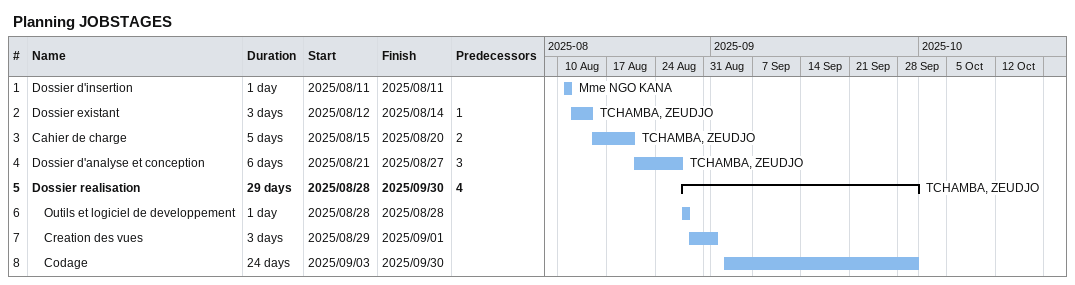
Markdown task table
Planning JOBSTAGES

| ID | Level | Task | Duration | Start | Finish | Predecessors | Resources |
|---|---|---|---|---|---|---|---|
| 1 | 1 | Dossier d'insertion | 1d | 2025-08-11 | 2025-08-11 |  | Mme NGO KANA |
| 2 | 1 | Dossier existant | 3d | 2025-08-12 | 2025-08-14 | 1 | TCHAMBA, ZEUDJO |
| 3 | 1 | Cahier de charge | 5d | 2025-08-15 | 2025-08-20 | 2 | TCHAMBA, ZEUDJO |
| 4 | 1 | Dossier d'analyse et conception | 6d | 2025-08-21 | 2025-08-27 | 3 | TCHAMBA, ZEUDJO |
| 5 | 1 | **Dossier realisation** | 29d | 2025-08-28 | 2025-09-30 | 4 | TCHAMBA, ZEUDJO |
| 6 | 2 | Outils et logiciel de developpement | 1d | 2025-08-28 | 2025-08-28 |  |  |
| 7 | 2 | Creation des vues | 3d | 2025-08-29 | 2025-09-01 |  |  |
| 8 | 2 | Codage | 24d | 2025-09-03 | 2025-09-30 |  |  |
